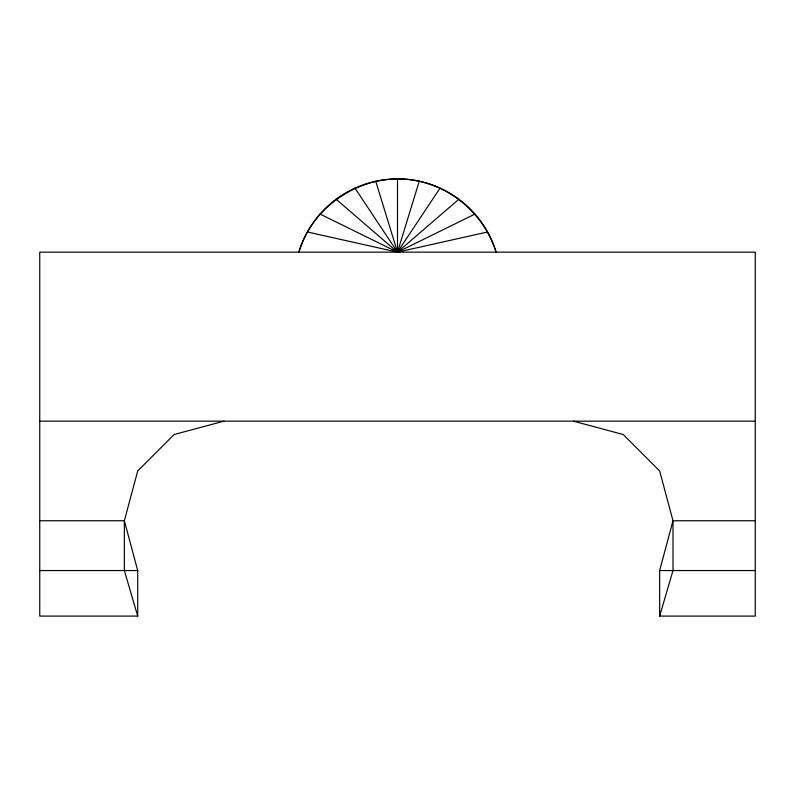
<?xml version="1.0" encoding="UTF-8"?>
<svg xmlns="http://www.w3.org/2000/svg" width="795" height="795" viewBox="0 0 795 795"><rect width="100%" height="100%" fill="white"/><g stroke="black" fill="none" stroke-linecap="round" stroke-linejoin="round"><path stroke-width="1.19" d="M223.952 421.161L174.155 434.507L137.704 470.958L124.358 520.755L137.704 570.552L137.704 616.095L39.75 616.095L39.75 252.144L755.25 252.144L755.25 616.095L659.651 616.095L659.651 570.552L672.997 520.755L659.651 470.958L623.201 434.507L573.404 421.161M659.651 616.095L672.997 570.552L672.997 520.755L755.25 520.755M307.417 231.981L397.5 252.144L419.263 181.23C455.187 189.27 485.208 216.975 496.09 252.144A102.982 102.982 0 0 0 298.91 252.144C313.478 202.129 368.453 169.733 419.263 181.23M320.007 214.064L397.5 252.144L440.052 188.107M336.086 199.217L397.5 252.144L458.914 199.217M354.948 188.107L397.5 252.144L474.993 214.064M375.737 181.23L397.5 252.144L487.583 231.981M39.75 421.161L755.25 421.161M39.75 520.755L124.358 520.755L124.358 570.552L137.704 616.095M39.75 570.552L137.704 570.552M659.651 570.552L755.25 570.552M397.5 178.905L397.5 252.144"/></g></svg>
